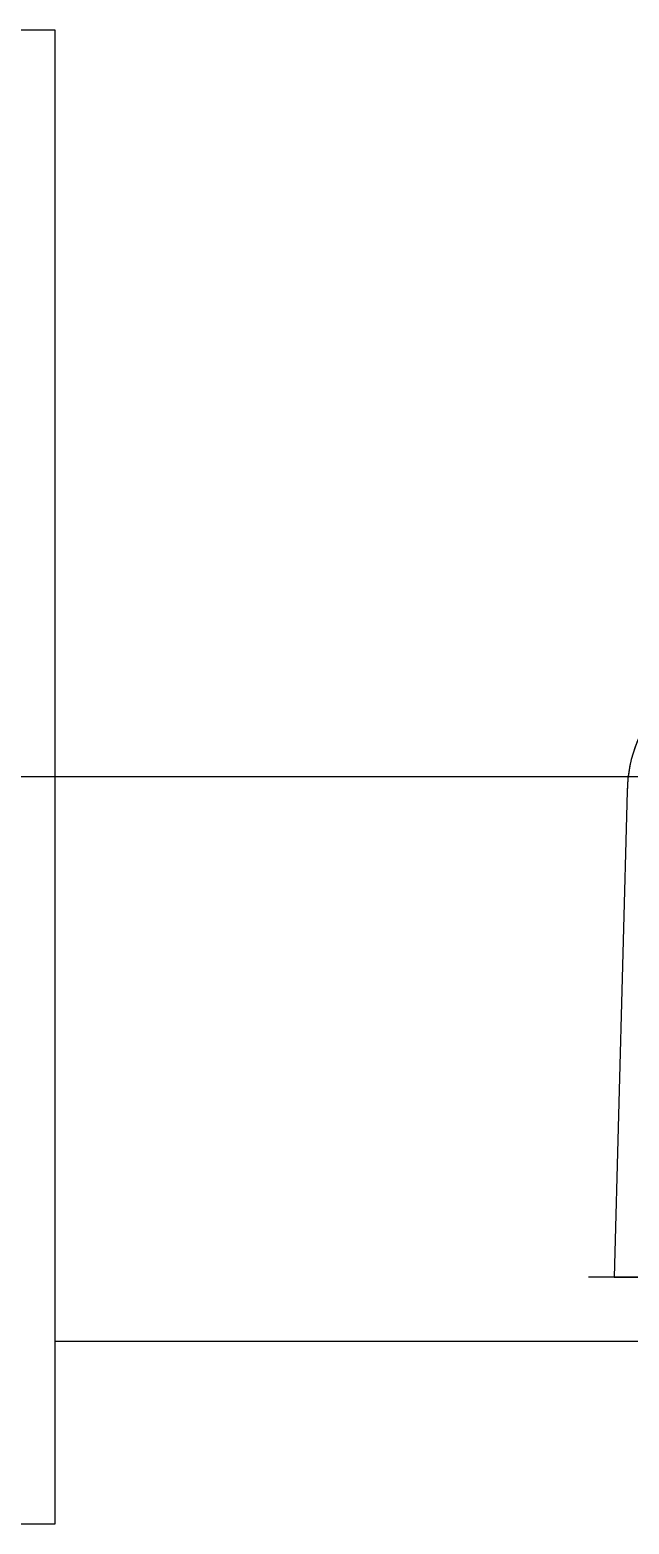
# Model space of a CAD drawing. Header units: millimetres. Extents: x 2148 to 2681, y 758 to 986.
# Drawn here: x 2326.6052 to 2326.7556, y 950.7818 to 951.1568 of the extents above; entities that cross this region are included whole.
import ezdxf

# ---------------------------------------------------------------- set-up
doc = ezdxf.new("R2010")
doc.units = ezdxf.units.MM
doc.linetypes.add('CENTER2', pattern=[28.575, 19.05, -3.175, 3.175, -3.175])
for name, color, linetype in [('0.1', 193, 'Continuous'), ('0.4', 121, 'Continuous'), ('cladding', 2, 'Continuous'), ('ELAYOUT', 4, 'Continuous'), ('S_GRID LINES', 252, 'Continuous')]:
    doc.layers.add(name, color=color, linetype=linetype)

msp = doc.modelspace()

# ---------------------------------------------------------------- linework, layer by layer
at = {"layer": '0.1'}
for p, q in [((2326.7551338, 950.965736, 0), (2326.7518658, 950.843821, 0)), ((2326.7551338, 950.965736, 0), (2326.7518658, 950.843821, 0)), ((2326.7551338, 950.965736, 0), (2326.7518658, 950.843821, 0)), ((2326.7551338, 950.965736, 0), (2326.7518658, 950.843821, 0)), ((2326.7551338, 950.965736, 0), (2326.7518658, 950.843821, 0)), ((2326.7551338, 950.965736, 0), (2326.7518658, 950.843821, 0)), ((2326.7551338, 950.965736, 0), (2326.7518658, 950.843821, 0)), ((2326.7551338, 950.965736, 0), (2326.7518658, 950.843821, 0)), ((2326.7551338, 950.965736, 0), (2326.7518658, 950.843821, 0)), ((2326.7551338, 950.965736, 0), (2326.7518658, 950.843821, 0)), ((2327.038216, 950.843821, 0), (2326.745383, 950.843821, 0)), ((2327.038216, 950.843821, 0), (2326.745383, 950.843821, 0)), ((2327.038216, 950.843821, 0), (2326.745383, 950.843821, 0)), ((2327.038216, 950.843821, 0), (2326.745383, 950.843821, 0)), ((2327.038216, 950.843821, 0), (2326.745383, 950.843821, 0)), ((2327.038216, 950.843821, 0), (2326.745383, 950.843821, 0)), ((2327.038216, 950.843821, 0), (2326.745383, 950.843821, 0)), ((2327.038216, 950.843821, 0), (2326.745383, 950.843821, 0)), ((2327.038216, 950.843821, 0), (2326.745383, 950.843821, 0)), ((2327.038216, 950.843821, 0), (2326.745383, 950.843821, 0)), ((2326.7518658, 950.843821, 0), (2327.0317332, 950.843821, 0)), ((2326.7518658, 950.843821, 0), (2327.0317332, 950.843821, 0)), ((2326.7518658, 950.843821, 0), (2327.0317332, 950.843821, 0)), ((2326.7518658, 950.843821, 0), (2327.0317332, 950.843821, 0)), ((2326.7518658, 950.843821, 0), (2327.0317332, 950.843821, 0)), ((2326.7518658, 950.843821, 0), (2327.0317332, 950.843821, 0)), ((2326.7518658, 950.843821, 0), (2327.0317332, 950.843821, 0)), ((2326.7518658, 950.843821, 0), (2327.0317332, 950.843821, 0)), ((2326.7518658, 950.843821, 0), (2327.0317332, 950.843821, 0)), ((2326.7518658, 950.843821, 0), (2327.0317332, 950.843821, 0))]:
    msp.add_line(p, q, dxfattribs=at)
msp.add_arc((2326.7884665, 950.9655299, 0), 0.0333332, 134.760146, 180, dxfattribs=at)
msp.add_arc((2326.7884665, 950.9655299, 0), 0.0333332, 134.760146, 180, dxfattribs=at)
msp.add_arc((2326.7884665, 950.9655299, 0), 0.0333332, 134.760146, 180, dxfattribs=at)
msp.add_arc((2326.7884665, 950.9655299, 0), 0.0333332, 134.760146, 180, dxfattribs=at)
msp.add_arc((2326.7884665, 950.9655299, 0), 0.0333332, 134.760146, 180, dxfattribs=at)
msp.add_arc((2326.7884665, 950.9655299, 0), 0.0333332, 134.760146, 180, dxfattribs=at)
msp.add_arc((2326.7884665, 950.9655299, 0), 0.0333332, 134.760146, 180, dxfattribs=at)
msp.add_arc((2326.7884665, 950.9655299, 0), 0.0333332, 134.760146, 180, dxfattribs=at)
msp.add_arc((2326.7884665, 950.9655299, 0), 0.0333332, 134.760146, 180, dxfattribs=at)
msp.add_arc((2326.7884665, 950.9655299, 0), 0.0333332, 134.760146, 180, dxfattribs=at)
at = {"layer": '0.4', "color": 193, "lineweight": 0, "ltscale": 0.5}
for p, q in [((2326.7518658, 950.843821, 0), (2326.7551338, 950.965736, 0)), ((2326.7518658, 950.843821, 0), (2326.7551338, 950.965736, 0)), ((2326.7518658, 950.843821, 0), (2326.7551338, 950.965736, 0)), ((2326.7518658, 950.843821, 0), (2326.7551338, 950.965736, 0)), ((2326.7518658, 950.843821, 0), (2326.7551338, 950.965736, 0)), ((2326.7518658, 950.843821, 0), (2326.7551338, 950.965736, 0)), ((2326.7518658, 950.843821, 0), (2326.7551338, 950.965736, 0)), ((2326.7518658, 950.843821, 0), (2326.7551338, 950.965736, 0)), ((2326.7518658, 950.843821, 0), (2326.7551338, 950.965736, 0)), ((2326.7518658, 950.843821, 0), (2326.7551338, 950.965736, 0)), ((2326.8285589, 950.843821, 0), (2326.7518658, 950.843821, 0)), ((2326.8285589, 950.843821, 0), (2326.7518658, 950.843821, 0)), ((2326.8285589, 950.843821, 0), (2326.7518658, 950.843821, 0)), ((2326.8285589, 950.843821, 0), (2326.7518658, 950.843821, 0)), ((2326.8285589, 950.843821, 0), (2326.7518658, 950.843821, 0)), ((2326.8285589, 950.843821, 0), (2326.7518658, 950.843821, 0)), ((2326.8285589, 950.843821, 0), (2326.7518658, 950.843821, 0)), ((2326.8285589, 950.843821, 0), (2326.7518658, 950.843821, 0)), ((2326.8285589, 950.843821, 0), (2326.7518658, 950.843821, 0)), ((2326.8285589, 950.843821, 0), (2326.7518658, 950.843821, 0))]:
    msp.add_line(p, q, dxfattribs=at)
msp.add_arc((2326.7884665, 950.9655299, 0), 0.0333332, 134.760146, 179.645802, dxfattribs=at)
msp.add_arc((2326.7884665, 950.9655299, 0), 0.0333332, 134.760146, 179.645802, dxfattribs=at)
msp.add_arc((2326.7884665, 950.9655299, 0), 0.0333332, 134.760146, 179.645802, dxfattribs=at)
msp.add_arc((2326.7884665, 950.9655299, 0), 0.0333332, 134.760146, 179.645802, dxfattribs=at)
msp.add_arc((2326.7884665, 950.9655299, 0), 0.0333332, 134.760146, 179.645802, dxfattribs=at)
msp.add_arc((2326.7884665, 950.9655299, 0), 0.0333332, 134.760146, 179.645802, dxfattribs=at)
msp.add_arc((2326.7884665, 950.9655299, 0), 0.0333332, 134.760146, 179.645802, dxfattribs=at)
msp.add_arc((2326.7884665, 950.9655299, 0), 0.0333332, 134.760146, 179.645802, dxfattribs=at)
msp.add_arc((2326.7884665, 950.9655299, 0), 0.0333332, 134.760146, 179.645802, dxfattribs=at)
msp.add_arc((2326.7884665, 950.9655299, 0), 0.0333332, 134.760146, 179.645802, dxfattribs=at)
at = {"layer": 'cladding', "elevation": 0}
msp.add_lwpolyline([(2326.2864709, 951.156811), (2326.6114709, 951.156811), (2326.6114709, 950.781811), (2326.2864709, 950.781811)], close=True, dxfattribs=at)
at = {"layer": 'ELAYOUT', "ltscale": 10}
msp.add_line((2326.6114709, 950.8276863, 0), (2329.8079991, 950.8276863, 0), dxfattribs=at)
at = {"layer": 'S_GRID LINES', "linetype": 'CENTER2', "ltscale": 0.2}
msp.add_line((2355.5030932, 950.969311, 0), (2290.9518229, 950.969311), dxfattribs=at)

doc.saveas('drawing.dxf')
